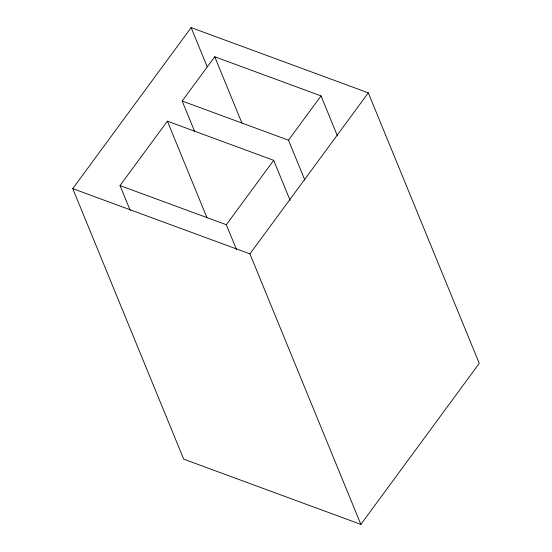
<?xml version="1.0" encoding="UTF-8"?>
<svg xmlns="http://www.w3.org/2000/svg" width="552" height="552" viewBox="0 0 552 552"><rect width="100%" height="100%" fill="white"/><g stroke="black" fill="none" stroke-linecap="round" stroke-linejoin="round"><path stroke-width="0.83" d="M72.747 188.632L191.13 27.6L368.308 92.853L479.253 363.368L360.87 524.4L183.692 459.147L72.747 188.632L249.925 253.885L360.87 524.4M130.162 210.319L120.019 185.582L167.373 121.171L273.682 160.315L290.041 200.217M194.608 131.362L182.174 101.037L214.728 56.752L321.036 95.903L337.396 135.806M236.47 249.469L226.327 224.733L273.682 160.315M304.842 180.09L288.475 140.187L321.036 95.903M249.925 253.885L368.308 92.853M182.174 101.037L288.475 140.187M120.019 185.582L226.327 224.733M214.728 56.752L241.893 122.986M191.13 27.6L207.166 66.702M167.373 121.171L206.972 217.723"/></g></svg>
